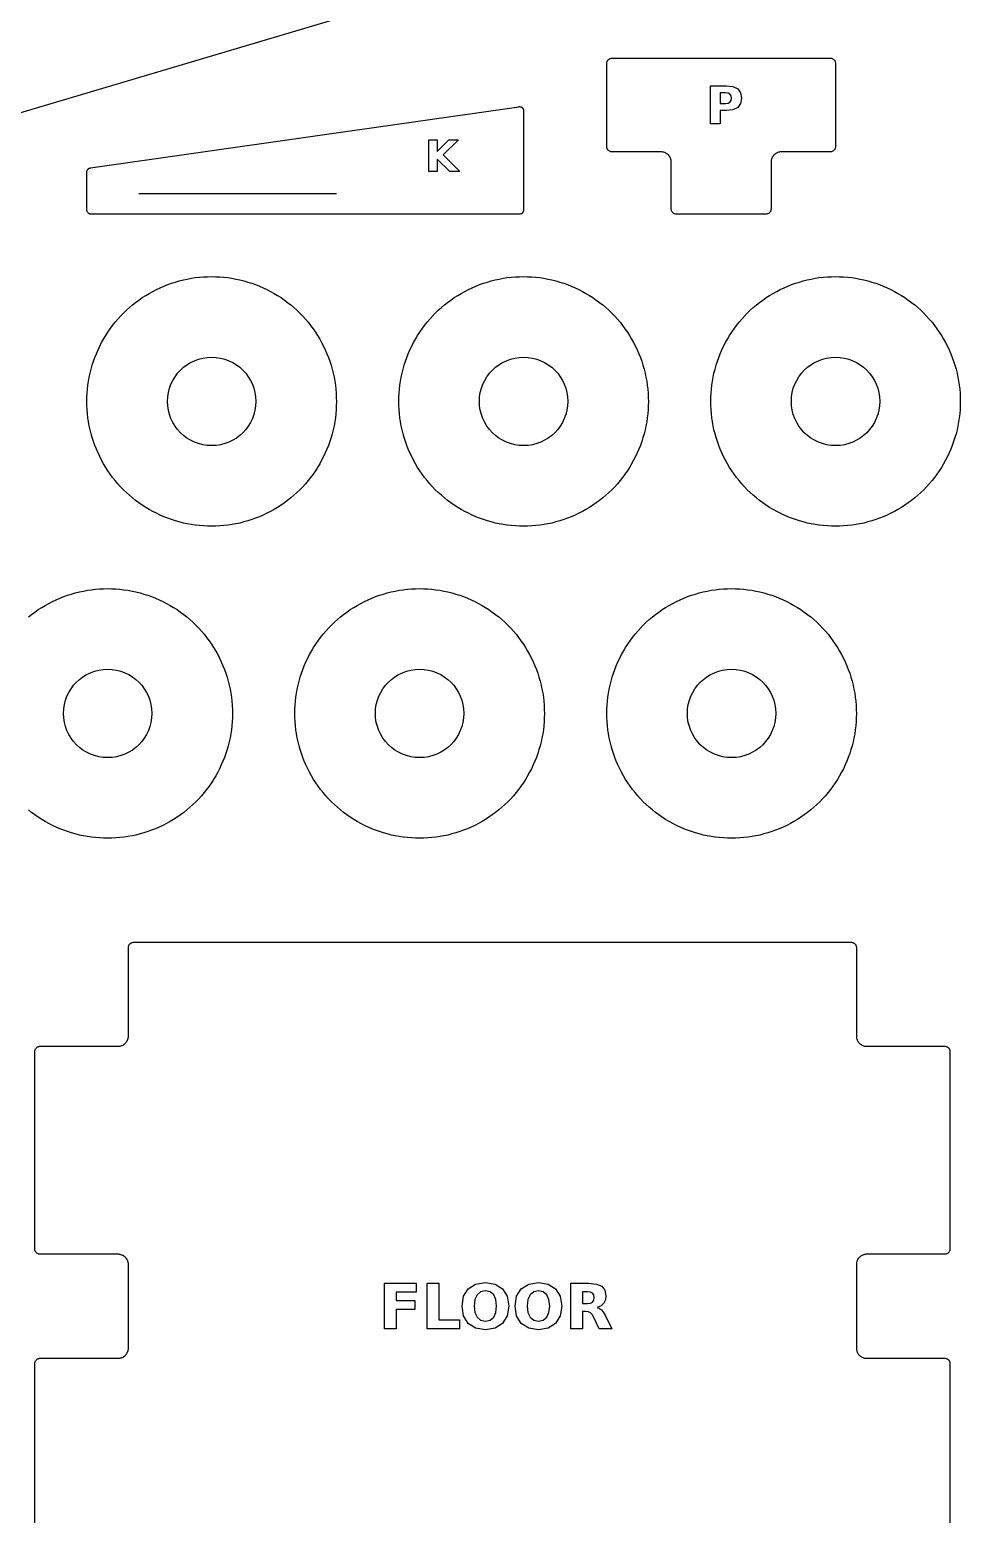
# Model space of a CAD drawing. Header units: millimetres. Extents: x 25 to 875, y 25 to 565.
# Drawn here: x 779.5 to 869, y 230 to 372.7 of the extents above; entities that cross this region are included whole.
import ezdxf

# ---------------------------------------------------------------- set-up
doc = ezdxf.new("R2010")
doc.units = ezdxf.units.MM
doc.layers.add('CUT', color=1, linetype='Continuous')
doc.layers.add('ENGRAVE', color=5, linetype='Continuous')

msp = doc.modelspace()

# ---------------------------------------------------------------- linework, layer by layer
at = {"layer": 'CUT'}
for points in [[(857.42, 388.16), (564.04, 301.04)], [(779.39, 316.28), (779.69, 316.52), (780.01, 316.75), (780.33, 316.98), (780.66, 317.19), (781, 317.39), (781.34, 317.58), (781.69, 317.76), (782.05, 317.93), (782.41, 318.09), (782.77, 318.23), (783.14, 318.36), (783.52, 318.48), (783.89, 318.59), (784.28, 318.69), (784.66, 318.77), (785.05, 318.84), (785.43, 318.9), (785.82, 318.94), (786.22, 318.97), (786.61, 318.99), (787, 319), (787.39, 318.99), (787.78, 318.97), (788.18, 318.94), (788.57, 318.9), (788.95, 318.84), (789.34, 318.77), (789.72, 318.69), (790.11, 318.59), (790.48, 318.48), (790.86, 318.36), (791.23, 318.23), (791.59, 318.09), (791.95, 317.93), (792.31, 317.76), (792.66, 317.58), (793, 317.39), (793.34, 317.19), (793.67, 316.98), (793.99, 316.75), (794.31, 316.52), (794.61, 316.28), (794.91, 316.02), (795.2, 315.76), (795.49, 315.49), (795.76, 315.2), (796.02, 314.91), (796.28, 314.61), (796.52, 314.31), (796.75, 313.99), (796.98, 313.67), (797.19, 313.34), (797.39, 313), (797.58, 312.66), (797.76, 312.31), (797.93, 311.95), (798.09, 311.59), (798.23, 311.23), (798.36, 310.86), (798.48, 310.48), (798.59, 310.11), (798.69, 309.72), (798.77, 309.34), (798.84, 308.95), (798.9, 308.57), (798.94, 308.18), (798.97, 307.78), (798.99, 307.39), (799, 307), (799, 307), (798.99, 306.61), (798.97, 306.22), (798.94, 305.82), (798.9, 305.43), (798.84, 305.05), (798.77, 304.66), (798.69, 304.28), (798.59, 303.89), (798.48, 303.52), (798.36, 303.14), (798.23, 302.77), (798.09, 302.41), (797.93, 302.05), (797.76, 301.69), (797.58, 301.34), (797.39, 301), (797.19, 300.66), (796.98, 300.33), (796.75, 300.01), (796.52, 299.69), (796.28, 299.39), (796.02, 299.09), (795.76, 298.8), (795.49, 298.51), (795.2, 298.24), (794.91, 297.98), (794.61, 297.72), (794.31, 297.48), (793.99, 297.25), (793.67, 297.02), (793.34, 296.81), (793, 296.61), (792.66, 296.42), (792.31, 296.24), (791.95, 296.07), (791.59, 295.91), (791.23, 295.77), (790.86, 295.64), (790.48, 295.52), (790.11, 295.41), (789.72, 295.31), (789.34, 295.23), (788.95, 295.16), (788.57, 295.1), (788.18, 295.06), (787.78, 295.03), (787.39, 295.01), (787, 295), (786.61, 295.01), (786.22, 295.03), (785.82, 295.06), (785.43, 295.1), (785.05, 295.16), (784.66, 295.23), (784.28, 295.31), (783.89, 295.41), (783.52, 295.52), (783.14, 295.64), (782.77, 295.77), (782.41, 295.91), (782.05, 296.07), (781.69, 296.24), (781.34, 296.42), (781, 296.61), (780.66, 296.81), (780.33, 297.02), (780.01, 297.25), (779.69, 297.48), (779.39, 297.72)], [(780, 225.5), (780, 244.5), (780, 244.55), (780.01, 244.6), (780.02, 244.65), (780.04, 244.69), (780.06, 244.74), (780.08, 244.78), (780.11, 244.82), (780.15, 244.85), (780.18, 244.89), (780.22, 244.92), (780.26, 244.94), (780.31, 244.96), (780.35, 244.98), (780.4, 244.99), (780.45, 245), (780.5, 245), (787.99, 245), (788.01, 245), (788.09, 245), (788.11, 245.01), (788.18, 245.02), (788.21, 245.02), (788.28, 245.04), (788.3, 245.05), (788.37, 245.07), (788.39, 245.08), (788.46, 245.11), (788.48, 245.12), (788.55, 245.16), (788.57, 245.18), (788.62, 245.22), (788.64, 245.24), (788.7, 245.28), (788.72, 245.3), (788.76, 245.36), (788.78, 245.38), (788.82, 245.43), (788.84, 245.45), (788.88, 245.52), (788.89, 245.54), (788.92, 245.61), (788.93, 245.63), (788.95, 245.7), (788.96, 245.72), (788.98, 245.79), (788.98, 245.82), (788.99, 245.89), (789, 245.91), (789, 245.99), (789, 246.01), (789, 253.99), (789, 254.01), (789, 254.09), (788.99, 254.11), (788.98, 254.18), (788.98, 254.21), (788.96, 254.28), (788.95, 254.3), (788.93, 254.37), (788.92, 254.39), (788.89, 254.46), (788.88, 254.48), (788.84, 254.55), (788.82, 254.57), (788.78, 254.62), (788.76, 254.64), (788.72, 254.7), (788.7, 254.72), (788.64, 254.76), (788.62, 254.78), (788.57, 254.82), (788.55, 254.84), (788.48, 254.88), (788.46, 254.89), (788.39, 254.92), (788.37, 254.93), (788.3, 254.95), (788.28, 254.96), (788.21, 254.98), (788.18, 254.98), (788.11, 254.99), (788.09, 255), (788.01, 255), (787.99, 255), (780.5, 255), (780.45, 255), (780.4, 255.01), (780.35, 255.02), (780.31, 255.04), (780.26, 255.06), (780.22, 255.08), (780.18, 255.11), (780.15, 255.15), (780.11, 255.18), (780.08, 255.22), (780.06, 255.26), (780.04, 255.31), (780.02, 255.35), (780.01, 255.4), (780, 255.45), (780, 255.5), (780, 274.5), (780, 274.55), (780.01, 274.6), (780.02, 274.65), (780.04, 274.69), (780.06, 274.74), (780.08, 274.78), (780.11, 274.82), (780.15, 274.85), (780.18, 274.89), (780.22, 274.92), (780.26, 274.94), (780.31, 274.96), (780.35, 274.98), (780.4, 274.99), (780.45, 275), (780.5, 275), (787.99, 275), (788.01, 275), (788.09, 275), (788.11, 275.01), (788.18, 275.02), (788.21, 275.02), (788.28, 275.04), (788.3, 275.05), (788.37, 275.07), (788.39, 275.08), (788.46, 275.11), (788.48, 275.12), (788.55, 275.16), (788.57, 275.18), (788.62, 275.22), (788.64, 275.24), (788.7, 275.28), (788.72, 275.3), (788.76, 275.36), (788.78, 275.38), (788.82, 275.43), (788.84, 275.45), (788.88, 275.52), (788.89, 275.54), (788.92, 275.61), (788.93, 275.63), (788.95, 275.7), (788.96, 275.72), (788.98, 275.79), (788.98, 275.82), (788.99, 275.89), (789, 275.91), (789, 275.99), (789, 276.01), (789, 284.5), (789, 284.55), (789.01, 284.6), (789.02, 284.65), (789.04, 284.69), (789.06, 284.74), (789.08, 284.78), (789.11, 284.82), (789.15, 284.85), (789.18, 284.89), (789.22, 284.92), (789.26, 284.94), (789.31, 284.96), (789.35, 284.98), (789.4, 284.99), (789.45, 285), (789.5, 285), (858.5, 285), (858.55, 285), (858.6, 284.99), (858.65, 284.98), (858.69, 284.96), (858.74, 284.94), (858.78, 284.92), (858.82, 284.89), (858.85, 284.85), (858.89, 284.82), (858.92, 284.78), (858.94, 284.74), (858.96, 284.69), (858.98, 284.65), (858.99, 284.6), (859, 284.55), (859, 284.5), (859, 276.01), (859, 275.99), (859, 275.91), (859.01, 275.89), (859.02, 275.82), (859.02, 275.79), (859.04, 275.72), (859.05, 275.7), (859.07, 275.63), (859.08, 275.61), (859.11, 275.54), (859.12, 275.52), (859.16, 275.45), (859.18, 275.43), (859.22, 275.38), (859.24, 275.36), (859.28, 275.3), (859.3, 275.28), (859.36, 275.24), (859.38, 275.22), (859.43, 275.18), (859.45, 275.16), (859.52, 275.12), (859.54, 275.11), (859.61, 275.08), (859.63, 275.07), (859.7, 275.05), (859.72, 275.04), (859.79, 275.02), (859.82, 275.02), (859.89, 275.01), (859.91, 275), (859.99, 275), (860.01, 275), (867.5, 275), (867.55, 275), (867.6, 274.99), (867.65, 274.98), (867.69, 274.96), (867.74, 274.94), (867.78, 274.92), (867.82, 274.89), (867.85, 274.85), (867.89, 274.82), (867.92, 274.78), (867.94, 274.74), (867.96, 274.69), (867.98, 274.65), (867.99, 274.6), (868, 274.55), (868, 274.5), (868, 255.5), (868, 255.45), (867.99, 255.4), (867.98, 255.35), (867.96, 255.31), (867.94, 255.26), (867.92, 255.22), (867.89, 255.18), (867.85, 255.15), (867.82, 255.11), (867.78, 255.08), (867.74, 255.06), (867.69, 255.04), (867.65, 255.02), (867.6, 255.01), (867.55, 255), (867.5, 255), (860.01, 255), (859.99, 255), (859.91, 255), (859.89, 254.99), (859.82, 254.98), (859.79, 254.98), (859.72, 254.96), (859.7, 254.95), (859.63, 254.93), (859.61, 254.92), (859.54, 254.89), (859.52, 254.88), (859.45, 254.84), (859.43, 254.82), (859.38, 254.78), (859.36, 254.76), (859.3, 254.72), (859.28, 254.7), (859.24, 254.64), (859.22, 254.62), (859.18, 254.57), (859.16, 254.55), (859.12, 254.48), (859.11, 254.46), (859.08, 254.39), (859.07, 254.37), (859.05, 254.3), (859.04, 254.28), (859.02, 254.21), (859.02, 254.18), (859.01, 254.11), (859, 254.09), (859, 254.01), (859, 253.99), (859, 246.01), (859, 245.99), (859, 245.91), (859.01, 245.89), (859.02, 245.82), (859.02, 245.79), (859.04, 245.72), (859.05, 245.7), (859.07, 245.63), (859.08, 245.61), (859.11, 245.54), (859.12, 245.52), (859.16, 245.45), (859.18, 245.43), (859.22, 245.38), (859.24, 245.36), (859.28, 245.3), (859.3, 245.28), (859.36, 245.24), (859.38, 245.22), (859.43, 245.18), (859.45, 245.16), (859.52, 245.12), (859.54, 245.11), (859.61, 245.08), (859.63, 245.07), (859.7, 245.05), (859.72, 245.04), (859.79, 245.02), (859.82, 245.02), (859.89, 245.01), (859.91, 245), (859.99, 245), (860.01, 245), (867.5, 245), (867.55, 245), (867.6, 244.99), (867.65, 244.98), (867.69, 244.96), (867.74, 244.94), (867.78, 244.92), (867.82, 244.89), (867.85, 244.85), (867.89, 244.82), (867.92, 244.78), (867.94, 244.74), (867.96, 244.69), (867.98, 244.65), (867.99, 244.6), (868, 244.55), (868, 244.5), (868, 225.5)]]:
    msp.add_lwpolyline(points, dxfattribs=at)
for points in [[(835.5, 361), (835.45, 361), (835.4, 361.01), (835.35, 361.02), (835.31, 361.04), (835.26, 361.06), (835.22, 361.08), (835.18, 361.11), (835.15, 361.15), (835.11, 361.18), (835.08, 361.22), (835.06, 361.26), (835.04, 361.31), (835.02, 361.35), (835.01, 361.4), (835, 361.45), (835, 361.5), (835, 369.5), (835, 369.55), (835.01, 369.6), (835.02, 369.65), (835.04, 369.69), (835.06, 369.74), (835.08, 369.78), (835.11, 369.82), (835.15, 369.85), (835.18, 369.89), (835.22, 369.92), (835.26, 369.94), (835.31, 369.96), (835.35, 369.98), (835.4, 369.99), (835.45, 370), (835.5, 370), (856.5, 370), (856.55, 370), (856.6, 369.99), (856.65, 369.98), (856.69, 369.96), (856.74, 369.94), (856.78, 369.92), (856.82, 369.89), (856.85, 369.85), (856.89, 369.82), (856.92, 369.78), (856.94, 369.74), (856.96, 369.69), (856.98, 369.65), (856.99, 369.6), (857, 369.55), (857, 369.5), (857, 361.5), (857, 361.45), (856.99, 361.4), (856.98, 361.35), (856.96, 361.31), (856.94, 361.26), (856.92, 361.22), (856.89, 361.18), (856.85, 361.15), (856.82, 361.11), (856.78, 361.08), (856.74, 361.06), (856.69, 361.04), (856.65, 361.02), (856.6, 361.01), (856.55, 361), (856.5, 361), (851.81, 361), (851.79, 361), (851.71, 361), (851.69, 360.99), (851.62, 360.98), (851.59, 360.98), (851.52, 360.96), (851.5, 360.95), (851.43, 360.93), (851.41, 360.92), (851.34, 360.89), (851.32, 360.88), (851.25, 360.84), (851.23, 360.82), (851.18, 360.78), (851.16, 360.76), (851.1, 360.72), (851.08, 360.7), (851.04, 360.64), (851.02, 360.62), (850.98, 360.57), (850.96, 360.55), (850.92, 360.48), (850.91, 360.46), (850.88, 360.39), (850.87, 360.37), (850.85, 360.3), (850.84, 360.28), (850.82, 360.21), (850.82, 360.18), (850.81, 360.11), (850.8, 360.09), (850.8, 360.01), (850.8, 359.99), (850.8, 355.5), (850.8, 355.45), (850.79, 355.4), (850.78, 355.35), (850.76, 355.31), (850.74, 355.26), (850.72, 355.22), (850.69, 355.18), (850.65, 355.15), (850.62, 355.11), (850.58, 355.08), (850.54, 355.06), (850.49, 355.04), (850.45, 355.02), (850.4, 355.01), (850.35, 355), (850.3, 355), (841.7, 355), (841.65, 355), (841.6, 355.01), (841.55, 355.02), (841.51, 355.04), (841.46, 355.06), (841.42, 355.08), (841.38, 355.11), (841.35, 355.15), (841.31, 355.18), (841.28, 355.22), (841.26, 355.26), (841.24, 355.31), (841.22, 355.35), (841.21, 355.4), (841.2, 355.45), (841.2, 355.5), (841.2, 359.99), (841.2, 360.01), (841.2, 360.09), (841.19, 360.11), (841.18, 360.18), (841.18, 360.21), (841.16, 360.28), (841.15, 360.3), (841.13, 360.37), (841.12, 360.39), (841.09, 360.46), (841.08, 360.48), (841.04, 360.55), (841.02, 360.57), (840.98, 360.62), (840.96, 360.64), (840.92, 360.7), (840.9, 360.72), (840.84, 360.76), (840.82, 360.78), (840.77, 360.82), (840.75, 360.84), (840.68, 360.88), (840.66, 360.89), (840.59, 360.92), (840.57, 360.93), (840.5, 360.95), (840.48, 360.96), (840.41, 360.98), (840.38, 360.98), (840.31, 360.99), (840.29, 361), (840.21, 361), (840.19, 361), (835.5, 361)], [(785.4, 355), (785.36, 355), (785.32, 355.01), (785.28, 355.02), (785.25, 355.03), (785.21, 355.05), (785.18, 355.07), (785.15, 355.09), (785.12, 355.12), (785.09, 355.15), (785.07, 355.18), (785.05, 355.21), (785.03, 355.25), (785.02, 355.28), (785.01, 355.32), (785, 355.36), (785, 355.4), (785, 359.05), (785, 359.09), (785.01, 359.13), (785.02, 359.17), (785.03, 359.2), (785.04, 359.24), (785.06, 359.27), (785.09, 359.3), (785.11, 359.33), (785.14, 359.36), (785.17, 359.38), (785.2, 359.4), (785.23, 359.42), (785.27, 359.43), (785.31, 359.44), (785.34, 359.45), (826.54, 365.33), (826.58, 365.34), (826.62, 365.34), (826.66, 365.33), (826.7, 365.33), (826.74, 365.31), (826.78, 365.3), (826.81, 365.28), (826.85, 365.25), (826.88, 365.23), (826.9, 365.2), (826.93, 365.17), (826.95, 365.13), (826.97, 365.1), (826.98, 365.06), (826.99, 365.02), (827, 364.98), (827, 364.94), (827, 355.4), (827, 355.36), (826.99, 355.32), (826.98, 355.28), (826.97, 355.25), (826.95, 355.21), (826.93, 355.18), (826.91, 355.15), (826.88, 355.12), (826.85, 355.09), (826.82, 355.07), (826.79, 355.05), (826.75, 355.03), (826.72, 355.02), (826.68, 355.01), (826.64, 355), (826.6, 355), (785.4, 355)], [(809, 337), (808.99, 336.61), (808.97, 336.22), (808.94, 335.82), (808.9, 335.43), (808.84, 335.05), (808.77, 334.66), (808.69, 334.28), (808.59, 333.89), (808.48, 333.52), (808.36, 333.14), (808.23, 332.77), (808.09, 332.41), (807.93, 332.05), (807.76, 331.69), (807.58, 331.34), (807.39, 331), (807.19, 330.66), (806.98, 330.33), (806.75, 330.01), (806.52, 329.69), (806.28, 329.39), (806.02, 329.09), (805.76, 328.8), (805.49, 328.51), (805.2, 328.24), (804.91, 327.98), (804.61, 327.72), (804.31, 327.48), (803.99, 327.25), (803.67, 327.02), (803.34, 326.81), (803, 326.61), (802.66, 326.42), (802.31, 326.24), (801.95, 326.07), (801.59, 325.91), (801.23, 325.77), (800.86, 325.64), (800.48, 325.52), (800.11, 325.41), (799.72, 325.31), (799.34, 325.23), (798.95, 325.16), (798.57, 325.1), (798.18, 325.06), (797.78, 325.03), (797.39, 325.01), (797, 325), (796.61, 325.01), (796.22, 325.03), (795.82, 325.06), (795.43, 325.1), (795.05, 325.16), (794.66, 325.23), (794.28, 325.31), (793.89, 325.41), (793.52, 325.52), (793.14, 325.64), (792.77, 325.77), (792.41, 325.91), (792.05, 326.07), (791.69, 326.24), (791.34, 326.42), (791, 326.61), (790.66, 326.81), (790.33, 327.02), (790.01, 327.25), (789.69, 327.48), (789.39, 327.72), (789.09, 327.98), (788.8, 328.24), (788.51, 328.51), (788.24, 328.8), (787.98, 329.09), (787.72, 329.39), (787.48, 329.69), (787.25, 330.01), (787.02, 330.33), (786.81, 330.66), (786.61, 331), (786.42, 331.34), (786.24, 331.69), (786.07, 332.05), (785.91, 332.41), (785.77, 332.77), (785.64, 333.14), (785.52, 333.52), (785.41, 333.89), (785.31, 334.28), (785.23, 334.66), (785.16, 335.05), (785.1, 335.43), (785.06, 335.82), (785.03, 336.22), (785.01, 336.61), (785, 337), (785.01, 337.39), (785.03, 337.78), (785.06, 338.18), (785.1, 338.57), (785.16, 338.95), (785.23, 339.34), (785.31, 339.72), (785.41, 340.11), (785.52, 340.48), (785.64, 340.86), (785.77, 341.23), (785.91, 341.59), (786.07, 341.95), (786.24, 342.31), (786.42, 342.66), (786.61, 343), (786.81, 343.34), (787.02, 343.67), (787.25, 343.99), (787.48, 344.31), (787.72, 344.61), (787.98, 344.91), (788.24, 345.2), (788.51, 345.49), (788.8, 345.76), (789.09, 346.02), (789.39, 346.28), (789.69, 346.52), (790.01, 346.75), (790.33, 346.98), (790.66, 347.19), (791, 347.39), (791.34, 347.58), (791.69, 347.76), (792.05, 347.93), (792.41, 348.09), (792.77, 348.23), (793.14, 348.36), (793.52, 348.48), (793.89, 348.59), (794.28, 348.69), (794.66, 348.77), (795.05, 348.84), (795.43, 348.9), (795.82, 348.94), (796.22, 348.97), (796.61, 348.99), (797, 349), (797.39, 348.99), (797.78, 348.97), (798.18, 348.94), (798.57, 348.9), (798.95, 348.84), (799.34, 348.77), (799.72, 348.69), (800.11, 348.59), (800.48, 348.48), (800.86, 348.36), (801.23, 348.23), (801.59, 348.09), (801.95, 347.93), (802.31, 347.76), (802.66, 347.58), (803, 347.39), (803.34, 347.19), (803.67, 346.98), (803.99, 346.75), (804.31, 346.52), (804.61, 346.28), (804.91, 346.02), (805.2, 345.76), (805.49, 345.49), (805.76, 345.2), (806.02, 344.91), (806.28, 344.61), (806.52, 344.31), (806.75, 343.99), (806.98, 343.67), (807.19, 343.34), (807.39, 343), (807.58, 342.66), (807.76, 342.31), (807.93, 341.95), (808.09, 341.59), (808.23, 341.23), (808.36, 340.86), (808.48, 340.48), (808.59, 340.11), (808.69, 339.72), (808.77, 339.34), (808.84, 338.95), (808.9, 338.57), (808.94, 338.18), (808.97, 337.78), (808.99, 337.39), (809, 337)], [(839, 337), (838.99, 336.61), (838.97, 336.22), (838.94, 335.82), (838.9, 335.43), (838.84, 335.05), (838.77, 334.66), (838.69, 334.28), (838.59, 333.89), (838.48, 333.52), (838.36, 333.14), (838.23, 332.77), (838.09, 332.41), (837.93, 332.05), (837.76, 331.69), (837.58, 331.34), (837.39, 331), (837.19, 330.66), (836.98, 330.33), (836.75, 330.01), (836.52, 329.69), (836.28, 329.39), (836.02, 329.09), (835.76, 328.8), (835.49, 328.51), (835.2, 328.24), (834.91, 327.98), (834.61, 327.72), (834.31, 327.48), (833.99, 327.25), (833.67, 327.02), (833.34, 326.81), (833, 326.61), (832.66, 326.42), (832.31, 326.24), (831.95, 326.07), (831.59, 325.91), (831.23, 325.77), (830.86, 325.64), (830.48, 325.52), (830.11, 325.41), (829.72, 325.31), (829.34, 325.23), (828.95, 325.16), (828.57, 325.1), (828.18, 325.06), (827.78, 325.03), (827.39, 325.01), (827, 325), (826.61, 325.01), (826.22, 325.03), (825.82, 325.06), (825.43, 325.1), (825.05, 325.16), (824.66, 325.23), (824.28, 325.31), (823.89, 325.41), (823.52, 325.52), (823.14, 325.64), (822.77, 325.77), (822.41, 325.91), (822.05, 326.07), (821.69, 326.24), (821.34, 326.42), (821, 326.61), (820.66, 326.81), (820.33, 327.02), (820.01, 327.25), (819.69, 327.48), (819.39, 327.72), (819.09, 327.98), (818.8, 328.24), (818.51, 328.51), (818.24, 328.8), (817.98, 329.09), (817.72, 329.39), (817.48, 329.69), (817.25, 330.01), (817.02, 330.33), (816.81, 330.66), (816.61, 331), (816.42, 331.34), (816.24, 331.69), (816.07, 332.05), (815.91, 332.41), (815.77, 332.77), (815.64, 333.14), (815.52, 333.52), (815.41, 333.89), (815.31, 334.28), (815.23, 334.66), (815.16, 335.05), (815.1, 335.43), (815.06, 335.82), (815.03, 336.22), (815.01, 336.61), (815, 337), (815.01, 337.39), (815.03, 337.78), (815.06, 338.18), (815.1, 338.57), (815.16, 338.95), (815.23, 339.34), (815.31, 339.72), (815.41, 340.11), (815.52, 340.48), (815.64, 340.86), (815.77, 341.23), (815.91, 341.59), (816.07, 341.95), (816.24, 342.31), (816.42, 342.66), (816.61, 343), (816.81, 343.34), (817.02, 343.67), (817.25, 343.99), (817.48, 344.31), (817.72, 344.61), (817.98, 344.91), (818.24, 345.2), (818.51, 345.49), (818.8, 345.76), (819.09, 346.02), (819.39, 346.28), (819.69, 346.52), (820.01, 346.75), (820.33, 346.98), (820.66, 347.19), (821, 347.39), (821.34, 347.58), (821.69, 347.76), (822.05, 347.93), (822.41, 348.09), (822.77, 348.23), (823.14, 348.36), (823.52, 348.48), (823.89, 348.59), (824.28, 348.69), (824.66, 348.77), (825.05, 348.84), (825.43, 348.9), (825.82, 348.94), (826.22, 348.97), (826.61, 348.99), (827, 349), (827.39, 348.99), (827.78, 348.97), (828.18, 348.94), (828.57, 348.9), (828.95, 348.84), (829.34, 348.77), (829.72, 348.69), (830.11, 348.59), (830.48, 348.48), (830.86, 348.36), (831.23, 348.23), (831.59, 348.09), (831.95, 347.93), (832.31, 347.76), (832.66, 347.58), (833, 347.39), (833.34, 347.19), (833.67, 346.98), (833.99, 346.75), (834.31, 346.52), (834.61, 346.28), (834.91, 346.02), (835.2, 345.76), (835.49, 345.49), (835.76, 345.2), (836.02, 344.91), (836.28, 344.61), (836.52, 344.31), (836.75, 343.99), (836.98, 343.67), (837.19, 343.34), (837.39, 343), (837.58, 342.66), (837.76, 342.31), (837.93, 341.95), (838.09, 341.59), (838.23, 341.23), (838.36, 340.86), (838.48, 340.48), (838.59, 340.11), (838.69, 339.72), (838.77, 339.34), (838.84, 338.95), (838.9, 338.57), (838.94, 338.18), (838.97, 337.78), (838.99, 337.39), (839, 337)], [(869, 337), (868.99, 336.61), (868.97, 336.22), (868.94, 335.82), (868.9, 335.43), (868.84, 335.05), (868.77, 334.66), (868.69, 334.28), (868.59, 333.89), (868.48, 333.52), (868.36, 333.14), (868.23, 332.77), (868.09, 332.41), (867.93, 332.05), (867.76, 331.69), (867.58, 331.34), (867.39, 331), (867.19, 330.66), (866.98, 330.33), (866.75, 330.01), (866.52, 329.69), (866.28, 329.39), (866.02, 329.09), (865.76, 328.8), (865.49, 328.51), (865.2, 328.24), (864.91, 327.98), (864.61, 327.72), (864.31, 327.48), (863.99, 327.25), (863.67, 327.02), (863.34, 326.81), (863, 326.61), (862.66, 326.42), (862.31, 326.24), (861.95, 326.07), (861.59, 325.91), (861.23, 325.77), (860.86, 325.64), (860.48, 325.52), (860.11, 325.41), (859.72, 325.31), (859.34, 325.23), (858.95, 325.16), (858.57, 325.1), (858.18, 325.06), (857.78, 325.03), (857.39, 325.01), (857, 325), (856.61, 325.01), (856.22, 325.03), (855.82, 325.06), (855.43, 325.1), (855.05, 325.16), (854.66, 325.23), (854.28, 325.31), (853.89, 325.41), (853.52, 325.52), (853.14, 325.64), (852.77, 325.77), (852.41, 325.91), (852.05, 326.07), (851.69, 326.24), (851.34, 326.42), (851, 326.61), (850.66, 326.81), (850.33, 327.02), (850.01, 327.25), (849.69, 327.48), (849.39, 327.72), (849.09, 327.98), (848.8, 328.24), (848.51, 328.51), (848.24, 328.8), (847.98, 329.09), (847.72, 329.39), (847.48, 329.69), (847.25, 330.01), (847.02, 330.33), (846.81, 330.66), (846.61, 331), (846.42, 331.34), (846.24, 331.69), (846.07, 332.05), (845.91, 332.41), (845.77, 332.77), (845.64, 333.14), (845.52, 333.52), (845.41, 333.89), (845.31, 334.28), (845.23, 334.66), (845.16, 335.05), (845.1, 335.43), (845.06, 335.82), (845.03, 336.22), (845.01, 336.61), (845, 337), (845.01, 337.39), (845.03, 337.78), (845.06, 338.18), (845.1, 338.57), (845.16, 338.95), (845.23, 339.34), (845.31, 339.72), (845.41, 340.11), (845.52, 340.48), (845.64, 340.86), (845.77, 341.23), (845.91, 341.59), (846.07, 341.95), (846.24, 342.31), (846.42, 342.66), (846.61, 343), (846.81, 343.34), (847.02, 343.67), (847.25, 343.99), (847.48, 344.31), (847.72, 344.61), (847.98, 344.91), (848.24, 345.2), (848.51, 345.49), (848.8, 345.76), (849.09, 346.02), (849.39, 346.28), (849.69, 346.52), (850.01, 346.75), (850.33, 346.98), (850.66, 347.19), (851, 347.39), (851.34, 347.58), (851.69, 347.76), (852.05, 347.93), (852.41, 348.09), (852.77, 348.23), (853.14, 348.36), (853.52, 348.48), (853.89, 348.59), (854.28, 348.69), (854.66, 348.77), (855.05, 348.84), (855.43, 348.9), (855.82, 348.94), (856.22, 348.97), (856.61, 348.99), (857, 349), (857.39, 348.99), (857.78, 348.97), (858.18, 348.94), (858.57, 348.9), (858.95, 348.84), (859.34, 348.77), (859.72, 348.69), (860.11, 348.59), (860.48, 348.48), (860.86, 348.36), (861.23, 348.23), (861.59, 348.09), (861.95, 347.93), (862.31, 347.76), (862.66, 347.58), (863, 347.39), (863.34, 347.19), (863.67, 346.98), (863.99, 346.75), (864.31, 346.52), (864.61, 346.28), (864.91, 346.02), (865.2, 345.76), (865.49, 345.49), (865.76, 345.2), (866.02, 344.91), (866.28, 344.61), (866.52, 344.31), (866.75, 343.99), (866.98, 343.67), (867.19, 343.34), (867.39, 343), (867.58, 342.66), (867.76, 342.31), (867.93, 341.95), (868.09, 341.59), (868.23, 341.23), (868.36, 340.86), (868.48, 340.48), (868.59, 340.11), (868.69, 339.72), (868.77, 339.34), (868.84, 338.95), (868.9, 338.57), (868.94, 338.18), (868.97, 337.78), (868.99, 337.39), (869, 337)], [(829, 307), (828.99, 306.61), (828.97, 306.22), (828.94, 305.82), (828.9, 305.43), (828.84, 305.05), (828.77, 304.66), (828.69, 304.28), (828.59, 303.89), (828.48, 303.52), (828.36, 303.14), (828.23, 302.77), (828.09, 302.41), (827.93, 302.05), (827.76, 301.69), (827.58, 301.34), (827.39, 301), (827.19, 300.66), (826.98, 300.33), (826.75, 300.01), (826.52, 299.69), (826.28, 299.39), (826.02, 299.09), (825.76, 298.8), (825.49, 298.51), (825.2, 298.24), (824.91, 297.98), (824.61, 297.72), (824.31, 297.48), (823.99, 297.25), (823.67, 297.02), (823.34, 296.81), (823, 296.61), (822.66, 296.42), (822.31, 296.24), (821.95, 296.07), (821.59, 295.91), (821.23, 295.77), (820.86, 295.64), (820.48, 295.52), (820.11, 295.41), (819.72, 295.31), (819.34, 295.23), (818.95, 295.16), (818.57, 295.1), (818.18, 295.06), (817.78, 295.03), (817.39, 295.01), (817, 295), (816.61, 295.01), (816.22, 295.03), (815.82, 295.06), (815.43, 295.1), (815.05, 295.16), (814.66, 295.23), (814.28, 295.31), (813.89, 295.41), (813.52, 295.52), (813.14, 295.64), (812.77, 295.77), (812.41, 295.91), (812.05, 296.07), (811.69, 296.24), (811.34, 296.42), (811, 296.61), (810.66, 296.81), (810.33, 297.02), (810.01, 297.25), (809.69, 297.48), (809.39, 297.72), (809.09, 297.98), (808.8, 298.24), (808.51, 298.51), (808.24, 298.8), (807.98, 299.09), (807.72, 299.39), (807.48, 299.69), (807.25, 300.01), (807.02, 300.33), (806.81, 300.66), (806.61, 301), (806.42, 301.34), (806.24, 301.69), (806.07, 302.05), (805.91, 302.41), (805.77, 302.77), (805.64, 303.14), (805.52, 303.52), (805.41, 303.89), (805.31, 304.28), (805.23, 304.66), (805.16, 305.05), (805.1, 305.43), (805.06, 305.82), (805.03, 306.22), (805.01, 306.61), (805, 307), (805.01, 307.39), (805.03, 307.78), (805.06, 308.18), (805.1, 308.57), (805.16, 308.95), (805.23, 309.34), (805.31, 309.72), (805.41, 310.11), (805.52, 310.48), (805.64, 310.86), (805.77, 311.23), (805.91, 311.59), (806.07, 311.95), (806.24, 312.31), (806.42, 312.66), (806.61, 313), (806.81, 313.34), (807.02, 313.67), (807.25, 313.99), (807.48, 314.31), (807.72, 314.61), (807.98, 314.91), (808.24, 315.2), (808.51, 315.49), (808.8, 315.76), (809.09, 316.02), (809.39, 316.28), (809.69, 316.52), (810.01, 316.75), (810.33, 316.98), (810.66, 317.19), (811, 317.39), (811.34, 317.58), (811.69, 317.76), (812.05, 317.93), (812.41, 318.09), (812.77, 318.23), (813.14, 318.36), (813.52, 318.48), (813.89, 318.59), (814.28, 318.69), (814.66, 318.77), (815.05, 318.84), (815.43, 318.9), (815.82, 318.94), (816.22, 318.97), (816.61, 318.99), (817, 319), (817.39, 318.99), (817.78, 318.97), (818.18, 318.94), (818.57, 318.9), (818.95, 318.84), (819.34, 318.77), (819.72, 318.69), (820.11, 318.59), (820.48, 318.48), (820.86, 318.36), (821.23, 318.23), (821.59, 318.09), (821.95, 317.93), (822.31, 317.76), (822.66, 317.58), (823, 317.39), (823.34, 317.19), (823.67, 316.98), (823.99, 316.75), (824.31, 316.52), (824.61, 316.28), (824.91, 316.02), (825.2, 315.76), (825.49, 315.49), (825.76, 315.2), (826.02, 314.91), (826.28, 314.61), (826.52, 314.31), (826.75, 313.99), (826.98, 313.67), (827.19, 313.34), (827.39, 313), (827.58, 312.66), (827.76, 312.31), (827.93, 311.95), (828.09, 311.59), (828.23, 311.23), (828.36, 310.86), (828.48, 310.48), (828.59, 310.11), (828.69, 309.72), (828.77, 309.34), (828.84, 308.95), (828.9, 308.57), (828.94, 308.18), (828.97, 307.78), (828.99, 307.39), (829, 307)], [(859, 307), (858.99, 306.61), (858.97, 306.22), (858.94, 305.82), (858.9, 305.43), (858.84, 305.05), (858.77, 304.66), (858.69, 304.28), (858.59, 303.89), (858.48, 303.52), (858.36, 303.14), (858.23, 302.77), (858.09, 302.41), (857.93, 302.05), (857.76, 301.69), (857.58, 301.34), (857.39, 301), (857.19, 300.66), (856.98, 300.33), (856.75, 300.01), (856.52, 299.69), (856.28, 299.39), (856.02, 299.09), (855.76, 298.8), (855.49, 298.51), (855.2, 298.24), (854.91, 297.98), (854.61, 297.72), (854.31, 297.48), (853.99, 297.25), (853.67, 297.02), (853.34, 296.81), (853, 296.61), (852.66, 296.42), (852.31, 296.24), (851.95, 296.07), (851.59, 295.91), (851.23, 295.77), (850.86, 295.64), (850.48, 295.52), (850.11, 295.41), (849.72, 295.31), (849.34, 295.23), (848.95, 295.16), (848.57, 295.1), (848.18, 295.06), (847.78, 295.03), (847.39, 295.01), (847, 295), (846.61, 295.01), (846.22, 295.03), (845.82, 295.06), (845.43, 295.1), (845.05, 295.16), (844.66, 295.23), (844.28, 295.31), (843.89, 295.41), (843.52, 295.52), (843.14, 295.64), (842.77, 295.77), (842.41, 295.91), (842.05, 296.07), (841.69, 296.24), (841.34, 296.42), (841, 296.61), (840.66, 296.81), (840.33, 297.02), (840.01, 297.25), (839.69, 297.48), (839.39, 297.72), (839.09, 297.98), (838.8, 298.24), (838.51, 298.51), (838.24, 298.8), (837.98, 299.09), (837.72, 299.39), (837.48, 299.69), (837.25, 300.01), (837.02, 300.33), (836.81, 300.66), (836.61, 301), (836.42, 301.34), (836.24, 301.69), (836.07, 302.05), (835.91, 302.41), (835.77, 302.77), (835.64, 303.14), (835.52, 303.52), (835.41, 303.89), (835.31, 304.28), (835.23, 304.66), (835.16, 305.05), (835.1, 305.43), (835.06, 305.82), (835.03, 306.22), (835.01, 306.61), (835, 307), (835.01, 307.39), (835.03, 307.78), (835.06, 308.18), (835.1, 308.57), (835.16, 308.95), (835.23, 309.34), (835.31, 309.72), (835.41, 310.11), (835.52, 310.48), (835.64, 310.86), (835.77, 311.23), (835.91, 311.59), (836.07, 311.95), (836.24, 312.31), (836.42, 312.66), (836.61, 313), (836.81, 313.34), (837.02, 313.67), (837.25, 313.99), (837.48, 314.31), (837.72, 314.61), (837.98, 314.91), (838.24, 315.2), (838.51, 315.49), (838.8, 315.76), (839.09, 316.02), (839.39, 316.28), (839.69, 316.52), (840.01, 316.75), (840.33, 316.98), (840.66, 317.19), (841, 317.39), (841.34, 317.58), (841.69, 317.76), (842.05, 317.93), (842.41, 318.09), (842.77, 318.23), (843.14, 318.36), (843.52, 318.48), (843.89, 318.59), (844.28, 318.69), (844.66, 318.77), (845.05, 318.84), (845.43, 318.9), (845.82, 318.94), (846.22, 318.97), (846.61, 318.99), (847, 319), (847.39, 318.99), (847.78, 318.97), (848.18, 318.94), (848.57, 318.9), (848.95, 318.84), (849.34, 318.77), (849.72, 318.69), (850.11, 318.59), (850.48, 318.48), (850.86, 318.36), (851.23, 318.23), (851.59, 318.09), (851.95, 317.93), (852.31, 317.76), (852.66, 317.58), (853, 317.39), (853.34, 317.19), (853.67, 316.98), (853.99, 316.75), (854.31, 316.52), (854.61, 316.28), (854.91, 316.02), (855.2, 315.76), (855.49, 315.49), (855.76, 315.2), (856.02, 314.91), (856.28, 314.61), (856.52, 314.31), (856.75, 313.99), (856.98, 313.67), (857.19, 313.34), (857.39, 313), (857.58, 312.66), (857.76, 312.31), (857.93, 311.95), (858.09, 311.59), (858.23, 311.23), (858.36, 310.86), (858.48, 310.48), (858.59, 310.11), (858.69, 309.72), (858.77, 309.34), (858.84, 308.95), (858.9, 308.57), (858.94, 308.18), (858.97, 307.78), (858.99, 307.39), (859, 307)]]:
    msp.add_lwpolyline(points, close=True, dxfattribs=at)
for centre in [(797, 337), (827, 337), (857, 337), (787, 307), (817, 307), (847, 307)]:
    msp.add_circle(centre, 4.25, dxfattribs=at)
at = {"layer": 'ENGRAVE'}
for points in [[(844.96, 367.35), (846.52, 367.35), (847.13, 367.27), (847.59, 367.04), (847.87, 366.66), (847.96, 366.16), (847.87, 365.65), (847.59, 365.27), (847.13, 365.04), (846.52, 364.96), (845.9, 364.96), (845.9, 363.7), (844.96, 363.7), (844.96, 367.35)], [(845.9, 366.66), (845.9, 365.65), (846.42, 365.65), (846.66, 365.68), (846.84, 365.78), (846.95, 365.94), (846.99, 366.16), (846.95, 366.37), (846.84, 366.53), (846.66, 366.63), (846.42, 366.66), (845.9, 366.66)], [(817.89, 362.15), (818.68, 362.15), (818.68, 361.03), (819.82, 362.15), (820.73, 362.15), (819.26, 360.7), (820.88, 359.09), (819.9, 359.09), (818.68, 360.29), (818.68, 359.09), (817.89, 359.09), (817.89, 362.15)], [(813.62, 252.21), (816.66, 252.21), (816.66, 251.36), (814.75, 251.36), (814.75, 250.55), (816.55, 250.55), (816.55, 249.69), (814.75, 249.69), (814.75, 247.84), (813.62, 247.84), (813.62, 252.21)], [(823.33, 252.29), (824.27, 252.14), (824.98, 251.69), (825.43, 250.97), (825.58, 250.02), (825.43, 249.08), (824.98, 248.36), (824.27, 247.91), (823.33, 247.75), (822.39, 247.91), (821.68, 248.36), (821.23, 249.08), (821.08, 250.02), (821.23, 250.97), (821.68, 251.69), (822.39, 252.14), (823.33, 252.29)], [(823.33, 251.48), (822.87, 251.38), (822.53, 251.09), (822.32, 250.64), (822.24, 250.02), (822.32, 249.41), (822.53, 248.95), (822.87, 248.67), (823.33, 248.57), (823.79, 248.67), (824.13, 248.95), (824.34, 249.41), (824.41, 250.02), (824.34, 250.64), (824.13, 251.09), (823.79, 251.38), (823.33, 251.48)], [(828.43, 252.29), (829.37, 252.14), (830.08, 251.69), (830.53, 250.97), (830.68, 250.02), (830.53, 249.08), (830.08, 248.36), (829.37, 247.91), (828.43, 247.75), (827.49, 247.91), (826.78, 248.36), (826.33, 249.08), (826.18, 250.02), (826.33, 250.97), (826.78, 251.69), (827.49, 252.14), (828.43, 252.29)], [(828.43, 251.48), (827.97, 251.38), (827.63, 251.09), (827.42, 250.64), (827.35, 250.02), (827.42, 249.41), (827.63, 248.95), (827.97, 248.67), (828.43, 248.57), (828.89, 248.67), (829.23, 248.95), (829.44, 249.41), (829.52, 250.02), (829.44, 250.64), (829.23, 251.09), (828.89, 251.38), (828.43, 251.48)], [(832.66, 249.5), (832.66, 247.84), (831.53, 247.84), (831.53, 252.21), (833.25, 252.21), (834, 252.14), (834.52, 251.92), (834.82, 251.55), (834.92, 251.01), (834.87, 250.61), (834.71, 250.3), (834.45, 250.05), (834.08, 249.88), (834.3, 249.8), (834.5, 249.65), (834.68, 249.41), (834.87, 249.08), (835.48, 247.84), (834.28, 247.84), (833.75, 248.93), (833.58, 249.2), (833.42, 249.37), (833.23, 249.47), (832.98, 249.5), (832.66, 249.5)], [(833.13, 250.27), (833.44, 250.31), (833.64, 250.41), (833.76, 250.58), (833.8, 250.84), (833.76, 251.1), (833.64, 251.27), (833.44, 251.36), (833.13, 251.4), (832.66, 251.4), (832.66, 250.27), (833.13, 250.27)]]:
    msp.add_lwpolyline(points, close=True, dxfattribs=at)
for points in [[(790, 357), (809, 357)], [(817.72, 252.21), (818.85, 252.21), (818.85, 248.69), (820.83, 248.69), (820.83, 247.84), (817.72, 247.84), (817.72, 252.21)]]:
    msp.add_lwpolyline(points, dxfattribs=at)

doc.saveas('drawing.dxf')
